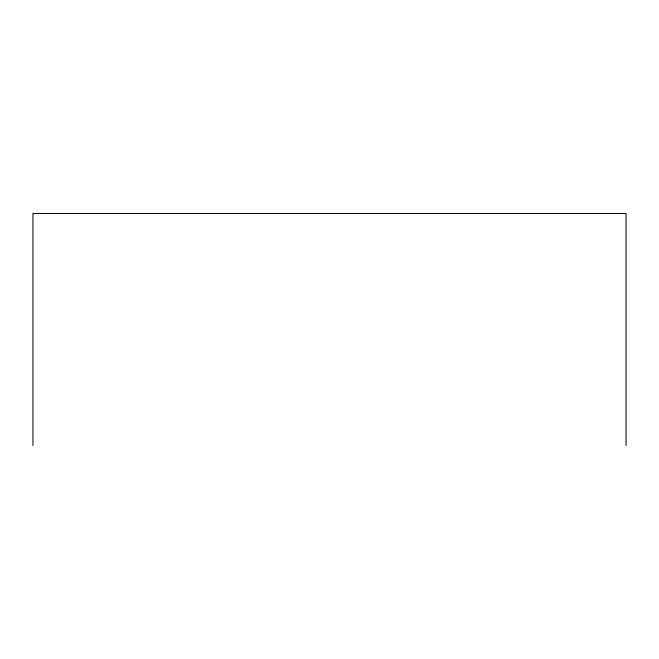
<?xml version="1.0" encoding="UTF-8"?>
<svg xmlns="http://www.w3.org/2000/svg" width="659" height="659" viewBox="0 0 659 659"><rect width="100%" height="100%" fill="white"/><g stroke="black" fill="none" stroke-linecap="round" stroke-linejoin="round"><path stroke-width="0.99" d="M626.05 445.509L626.05 213.491L32.95 213.491L32.95 445.509"/></g></svg>
